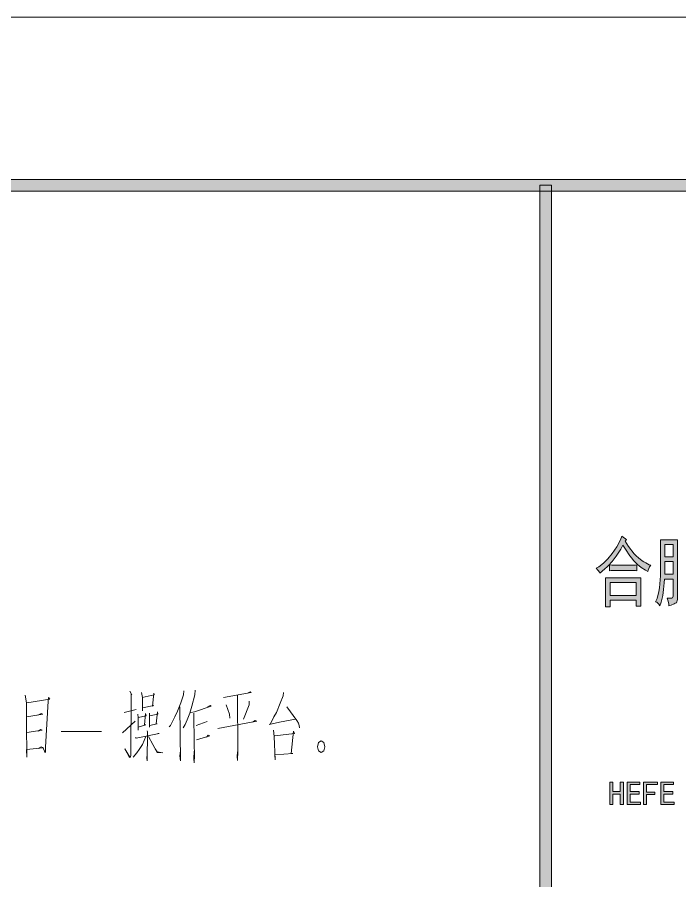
# Model space of a CAD drawing. Header units: millimetres. Extents: x 0 to 586, y 0 to 414.
# Drawn here: x 510.3 to 549.3, y 363.4 to 414.1 of the extents above; entities that cross this region are included whole.
import ezdxf

# ---------------------------------------------------------------- set-up
doc = ezdxf.new("R2010")
doc.units = ezdxf.units.MM

msp = doc.modelspace()

# ---------------------------------------------------------------- hatches: boundary and pattern name
h = msp.add_hatch(color=0)
h.dxf.hatch_style = 2
h.paths.add_polyline_path([(576.117861, 404.569083), (575.429944, 403.877639), (24.994306, 403.877639), (24.302861, 404.569083)])
h = msp.add_hatch(color=0)
h.dxf.hatch_style = 2
h.paths.add_polyline_path([(541.736139, 9.860139), (541.048222, 9.860139), (541.048222, 404.223361), (541.736139, 404.223361)])
h = msp.add_hatch(color=0)
h.dxf.hatch_style = 2
h.paths.add_polyline_path([(546.061194, 383.331861), (546.25875, 383.017889), (546.583306, 382.591028), (546.706778, 382.474611), (546.83025, 382.358194), (547.056028, 382.181806), (547.158333, 382.118306), (547.264167, 382.054806), (547.461722, 381.956028), (547.556972, 381.92075), (547.489944, 381.821972), (547.40175, 381.635), (547.380583, 381.546806), (547.243, 381.627944), (546.996056, 381.797278), (546.886694, 381.885472), (546.773806, 381.973667), (546.551556, 382.202972), (546.438667, 382.340556), (546.325778, 382.478139), (546.06825, 382.859139), (545.923611, 383.099028), (545.793083, 382.859139), (545.535556, 382.4605), (545.408556, 382.305278), (545.281556, 382.150056), (545.066361, 381.903111), (544.974639, 381.814917), (544.886444, 381.723194), (544.688889, 381.546806), (544.576, 381.458611), (544.565417, 381.493889), (544.452528, 381.635), (544.357278, 381.744361), (544.501917, 381.832556), (544.777083, 382.04775), (544.907611, 382.171222), (545.038139, 382.294694), (545.299194, 382.612194), (545.429722, 382.806222), (545.56025, 382.996722), (545.771917, 383.413), (545.853056, 383.63525), (545.930667, 383.57175), (546.06825, 383.472972), (546.128222, 383.437694)])
h = msp.add_hatch(color=0)
h.paths.add_polyline_path([(548.520056, 379.991056), (548.60825, 379.984), (548.742306, 379.984), (548.788167, 379.991056), (548.8305, 380.001639), (548.876361, 380.107472), (548.876361, 380.20625), (548.876361, 381.098778), (548.368361, 381.098778), (548.35425, 380.887111), (548.311917, 380.495528), (548.287222, 380.322667), (548.259, 380.149806), (548.16375, 379.76175), (548.093194, 379.546556), (548.033222, 379.63475), (547.90975, 379.751167), (547.84625, 379.779389), (547.927389, 379.966361), (548.040278, 380.375583), (548.064972, 380.601361), (548.093194, 380.823611), (548.124944, 381.296333), (548.128472, 381.546806), (548.132, 381.797278), (548.135528, 382.322917), (548.135528, 382.598083), (548.135528, 382.876778), (548.128472, 383.286), (548.121417, 383.420056), (549.137417, 383.420056), (549.130361, 383.243667), (549.123306, 382.894417), (549.123306, 382.725083), (549.123306, 380.082778), (549.123306, 379.9205), (549.063333, 379.726472), (548.999833, 379.687667), (548.939861, 379.652389), (548.752889, 379.581833), (548.629417, 379.546556), (548.615306, 379.652389), (548.562389, 379.878167)])
h.paths.add_polyline_path([(548.876361, 381.402167), (548.876361, 382.135944), (548.382472, 382.135944), (548.382472, 381.402167)])
h.paths.add_polyline_path([(548.876361, 382.421694), (548.876361, 383.134306), (548.382472, 383.134306), (548.382472, 382.421694)])
h = msp.add_hatch(color=0)
h.dxf.hatch_style = 2
h.paths.add_polyline_path([(546.364583, 381.92075), (546.473944, 381.92075), (546.664444, 381.931333), (546.749111, 381.938389), (546.749111, 381.599722), (546.657389, 381.610306), (546.473944, 381.617361), (546.375167, 381.617361), (545.606111, 381.617361), (545.465, 381.617361), (545.228639, 381.610306), (545.140444, 381.599722), (545.140444, 381.938389), (545.270972, 381.931333), (545.503806, 381.92075), (545.606111, 381.92075)])
h = msp.add_hatch(color=0)
h.paths.add_polyline_path([(546.981944, 381.1905), (546.974889, 381.098778), (546.967833, 380.689556), (546.967833, 380.368528), (546.967833, 380.0475), (546.974889, 379.627694), (546.981944, 379.528917), (546.692667, 379.528917), (546.692667, 379.867583), (545.168667, 379.867583), (545.168667, 379.476), (544.8935, 379.476), (544.900556, 379.581833), (544.907611, 379.991056), (544.907611, 380.297972), (544.907611, 380.608417), (544.900556, 381.056444), (544.8935, 381.1905)])
h.paths.add_polyline_path([(546.692667, 380.153333), (546.692667, 380.90475), (545.168667, 380.90475), (545.168667, 380.153333)])
h = msp.add_hatch(color=0)
h.dxf.hatch_style = 2
h.paths.add_polyline_path([(545.948306, 367.873139), (545.768389, 367.873139), (545.768389, 368.4905), (545.327417, 368.4905), (545.327417, 367.873139), (545.151028, 367.873139), (545.151028, 369.196056), (545.327417, 369.196056), (545.327417, 368.638667), (545.768389, 368.638667), (545.768389, 369.196056), (545.948306, 369.196056)])
h = msp.add_hatch(color=0)
h.dxf.hatch_style = 2
h.paths.add_polyline_path([(546.953722, 367.873139), (546.1635, 367.873139), (546.1635, 369.196056), (546.914917, 369.196056), (546.914917, 369.047889), (546.343417, 369.047889), (546.343417, 368.638667), (546.869056, 368.638667), (546.869056, 368.4905), (546.343417, 368.4905), (546.343417, 368.021306), (546.953722, 368.021306)])
h = msp.add_hatch(color=0)
h.dxf.hatch_style = 2
h.paths.add_polyline_path([(547.952083, 369.047889), (547.317083, 369.047889), (547.317083, 368.613972), (547.796861, 368.613972), (547.796861, 368.469333), (547.317083, 368.469333), (547.317083, 367.873139), (547.140694, 367.873139), (547.140694, 369.196056), (547.952083, 369.196056)])
h = msp.add_hatch(color=0)
h.dxf.hatch_style = 2
h.paths.add_polyline_path([(548.932806, 367.873139), (548.146111, 367.873139), (548.146111, 369.196056), (548.894, 369.196056), (548.894, 369.047889), (548.3225, 369.047889), (548.3225, 368.638667), (548.848139, 368.638667), (548.848139, 368.4905), (548.3225, 368.4905), (548.3225, 368.021306), (548.932806, 368.021306)])

# ---------------------------------------------------------------- linework, layer by layer
at = {"color": 0, "lineweight": 0}
for points in [[(0, 0), (585.632278, 0), (585.632278, 414.0835), (0, 414.0835)], [(576.117861, 404.569083), (575.429944, 403.877639), (24.994306, 403.877639), (24.302861, 404.569083)], [(541.736139, 9.860139), (541.048222, 9.860139), (541.048222, 404.223361), (541.736139, 404.223361)], [(546.061194, 383.331861), (546.25875, 383.017889), (546.583306, 382.591028), (546.706778, 382.474611), (546.83025, 382.358194), (547.056028, 382.181806), (547.158333, 382.118306), (547.264167, 382.054806), (547.461722, 381.956028), (547.556972, 381.92075), (547.489944, 381.821972), (547.40175, 381.635), (547.380583, 381.546806), (547.243, 381.627944), (546.996056, 381.797278), (546.886694, 381.885472), (546.773806, 381.973667), (546.551556, 382.202972), (546.438667, 382.340556), (546.325778, 382.478139), (546.06825, 382.859139), (545.923611, 383.099028), (545.793083, 382.859139), (545.535556, 382.4605), (545.408556, 382.305278), (545.281556, 382.150056), (545.066361, 381.903111), (544.974639, 381.814917), (544.886444, 381.723194), (544.688889, 381.546806), (544.576, 381.458611), (544.565417, 381.493889), (544.452528, 381.635), (544.357278, 381.744361), (544.501917, 381.832556), (544.777083, 382.04775), (544.907611, 382.171222), (545.038139, 382.294694), (545.299194, 382.612194), (545.429722, 382.806222), (545.56025, 382.996722), (545.771917, 383.413), (545.853056, 383.63525), (545.930667, 383.57175), (546.06825, 383.472972), (546.128222, 383.437694)], [(548.520056, 379.991056), (548.60825, 379.984), (548.742306, 379.984), (548.788167, 379.991056), (548.8305, 380.001639), (548.876361, 380.107472), (548.876361, 380.20625), (548.876361, 381.098778), (548.368361, 381.098778), (548.35425, 380.887111), (548.311917, 380.495528), (548.287222, 380.322667), (548.259, 380.149806), (548.16375, 379.76175), (548.093194, 379.546556), (548.033222, 379.63475), (547.90975, 379.751167), (547.84625, 379.779389), (547.927389, 379.966361), (548.040278, 380.375583), (548.064972, 380.601361), (548.093194, 380.823611), (548.124944, 381.296333), (548.128472, 381.546806), (548.132, 381.797278), (548.135528, 382.322917), (548.135528, 382.598083), (548.135528, 382.876778), (548.128472, 383.286), (548.121417, 383.420056), (549.137417, 383.420056), (549.130361, 383.243667), (549.123306, 382.894417), (549.123306, 382.725083), (549.123306, 380.082778), (549.123306, 379.9205), (549.063333, 379.726472), (548.999833, 379.687667), (548.939861, 379.652389), (548.752889, 379.581833), (548.629417, 379.546556), (548.615306, 379.652389), (548.562389, 379.878167)], [(548.876361, 382.421694), (548.876361, 383.134306), (548.382472, 383.134306), (548.382472, 382.421694)], [(548.876361, 381.402167), (548.876361, 382.135944), (548.382472, 382.135944), (548.382472, 381.402167)], [(546.364583, 381.92075), (546.473944, 381.92075), (546.664444, 381.931333), (546.749111, 381.938389), (546.749111, 381.599722), (546.657389, 381.610306), (546.473944, 381.617361), (546.375167, 381.617361), (545.606111, 381.617361), (545.465, 381.617361), (545.228639, 381.610306), (545.140444, 381.599722), (545.140444, 381.938389), (545.270972, 381.931333), (545.503806, 381.92075), (545.606111, 381.92075)], [(546.981944, 381.1905), (546.974889, 381.098778), (546.967833, 380.689556), (546.967833, 380.368528), (546.967833, 380.0475), (546.974889, 379.627694), (546.981944, 379.528917), (546.692667, 379.528917), (546.692667, 379.867583), (545.168667, 379.867583), (545.168667, 379.476), (544.8935, 379.476), (544.900556, 379.581833), (544.907611, 379.991056), (544.907611, 380.297972), (544.907611, 380.608417), (544.900556, 381.056444), (544.8935, 381.1905)], [(546.692667, 380.153333), (546.692667, 380.90475), (545.168667, 380.90475), (545.168667, 380.153333)], [(528.411722, 371.273917), (528.344694, 371.510278), (528.193, 371.609056), (528.037778, 371.510278), (527.974278, 371.273917), (528.037778, 371.034028), (528.193, 370.938778), (528.344694, 371.034028)], [(545.948306, 367.873139), (545.768389, 367.873139), (545.768389, 368.4905), (545.327417, 368.4905), (545.327417, 367.873139), (545.151028, 367.873139), (545.151028, 369.196056), (545.327417, 369.196056), (545.327417, 368.638667), (545.768389, 368.638667), (545.768389, 369.196056), (545.948306, 369.196056)], [(546.953722, 367.873139), (546.1635, 367.873139), (546.1635, 369.196056), (546.914917, 369.196056), (546.914917, 369.047889), (546.343417, 369.047889), (546.343417, 368.638667), (546.869056, 368.638667), (546.869056, 368.4905), (546.343417, 368.4905), (546.343417, 368.021306), (546.953722, 368.021306)], [(547.952083, 369.047889), (547.317083, 369.047889), (547.317083, 368.613972), (547.796861, 368.613972), (547.796861, 368.469333), (547.317083, 368.469333), (547.317083, 367.873139), (547.140694, 367.873139), (547.140694, 369.196056), (547.952083, 369.196056)], [(548.932806, 367.873139), (548.146111, 367.873139), (548.146111, 369.196056), (548.894, 369.196056), (548.894, 369.047889), (548.3225, 369.047889), (548.3225, 368.638667), (548.848139, 368.638667), (548.848139, 368.4905), (548.3225, 368.4905), (548.3225, 368.021306), (548.932806, 368.021306)]]:
    msp.add_lwpolyline(points, close=True, dxfattribs=at)
for points in [[(516.964083, 374.526528), (517.073444, 374.325444), (517.031111, 374.392472), (517.009944, 370.801194), (516.988778, 370.667139), (516.942917, 370.635389), (516.660694, 371.139861), (516.964083, 370.667139)], [(520.124972, 374.558278), (520.103806, 374.325444), (519.952111, 373.85625), (519.754556, 373.351778), (519.602861, 373.016639), (519.472333, 372.748528), (519.341806, 372.512167), (519.274778, 372.445139)], [(520.802306, 374.593556), (520.781139, 374.325444), (520.60475, 373.655167), (520.474222, 373.249472), (520.322528, 372.847306), (520.213167, 372.579194), (520.082639, 372.378111)], [(510.811639, 374.290167), (510.878667, 373.85625), (510.878667, 372.212306), (510.899833, 371.104583), (510.899833, 370.667139), (510.878667, 371.104583), (511.859389, 371.206889), (511.750028, 371.273917), (511.577167, 371.171611)], [(510.899833, 373.85625), (512.250972, 374.057333), (512.187472, 374.156111), (512.166306, 373.955028), (512.011083, 371.238639), (512.011083, 371.005806), (511.989917, 370.9035), (511.838222, 371.238639)], [(517.641417, 374.4595), (517.708444, 374.156111), (517.708444, 373.383528), (517.708444, 373.552861), (518.361083, 373.686917), (518.294056, 373.655167), (518.361083, 374.424222), (518.38225, 374.325444), (517.68375, 374.156111)], [(522.460361, 374.156111), (524.093722, 374.4595), (524.030222, 374.49125), (523.875, 374.424222)], [(523.285861, 374.290167), (523.310556, 371.005806), (523.285861, 370.466056), (523.264694, 370.702417), (523.285861, 370.970528)], [(525.991667, 374.4595), (525.966972, 374.258417), (525.794111, 373.820972), (525.575389, 373.28475), (525.423694, 373.016639), (525.226139, 372.614472), (525.141472, 372.579194), (525.751778, 372.71325), (526.686639, 372.882583)], [(519.885083, 373.619889), (519.930944, 370.434306), (519.885083, 370.734167), (519.930944, 371.037556)], [(520.54125, 373.28475), (520.759972, 373.3165), (521.740694, 373.655167), (521.673667, 373.686917), (521.500806, 373.588139)], [(522.612056, 373.722194), (522.806083, 373.182444), (522.830778, 372.949611)], [(523.963194, 373.955028), (523.963194, 373.722194), (523.635111, 372.882583)], [(526.185694, 373.619889), (526.774833, 372.815556), (526.863028, 372.646222), (526.905361, 372.512167), (526.926528, 372.378111)], [(510.899833, 373.016639), (511.838222, 373.182444), (511.750028, 373.217722), (511.556, 373.115417)], [(516.618361, 373.28475), (517.338028, 373.450556)], [(517.422694, 373.182444), (517.443861, 372.981361), (517.443861, 372.244056), (517.443861, 372.413389), (517.902472, 372.547444), (517.814278, 372.547444), (517.881306, 373.217722), (517.923639, 373.083667), (517.443861, 372.981361)], [(518.121194, 373.249472), (518.121194, 373.083667), (518.121194, 372.413389), (518.121194, 372.512167), (518.558639, 372.614472), (518.512778, 372.614472), (518.579806, 373.3165), (518.600972, 373.182444), (518.121194, 373.083667)], [(520.714111, 373.249472), (520.735278, 371.439722), (520.759972, 370.769444), (520.735278, 370.332), (520.714111, 370.568361), (520.735278, 371.005806)], [(516.530167, 372.07825), (517.271, 372.780278)], [(520.844639, 372.512167), (521.500806, 372.748528)], [(522.132278, 372.346361), (524.421806, 372.780278), (524.312444, 372.815556), (524.16075, 372.71325)], [(510.899833, 372.11), (511.817056, 372.244056), (511.728861, 372.279333), (511.577167, 372.177028)], [(512.928306, 372.159389), (515.3025, 372.159389)], [(517.292167, 371.810139), (517.338028, 371.774861), (518.689167, 372.042972), (518.622139, 372.042972), (518.491611, 372.011222)], [(517.9695, 372.212306), (517.990667, 372.145278), (517.9695, 370.434306), (517.948333, 370.600111), (517.9695, 370.836472)], [(525.402528, 372.244056), (525.444861, 371.877167), (525.490722, 370.501333), (525.466028, 370.801194), (526.534944, 370.868222), (526.425583, 370.868222), (526.577278, 372.177028), (526.623139, 372.042972), (525.466028, 371.908917)], [(517.902472, 371.877167), (517.708444, 371.407972), (517.510889, 371.104583), (517.359194, 370.9035), (517.161639, 370.667139)], [(518.054167, 371.877167), (518.558639, 370.938778), (518.904361, 370.9035), (518.558639, 370.970528), (518.449278, 371.139861)], [(520.869333, 371.676083), (521.6525, 371.908917), (521.564306, 371.944194), (521.454944, 371.841889)]]:
    msp.add_lwpolyline(points, dxfattribs=at)

doc.saveas('drawing.dxf')
